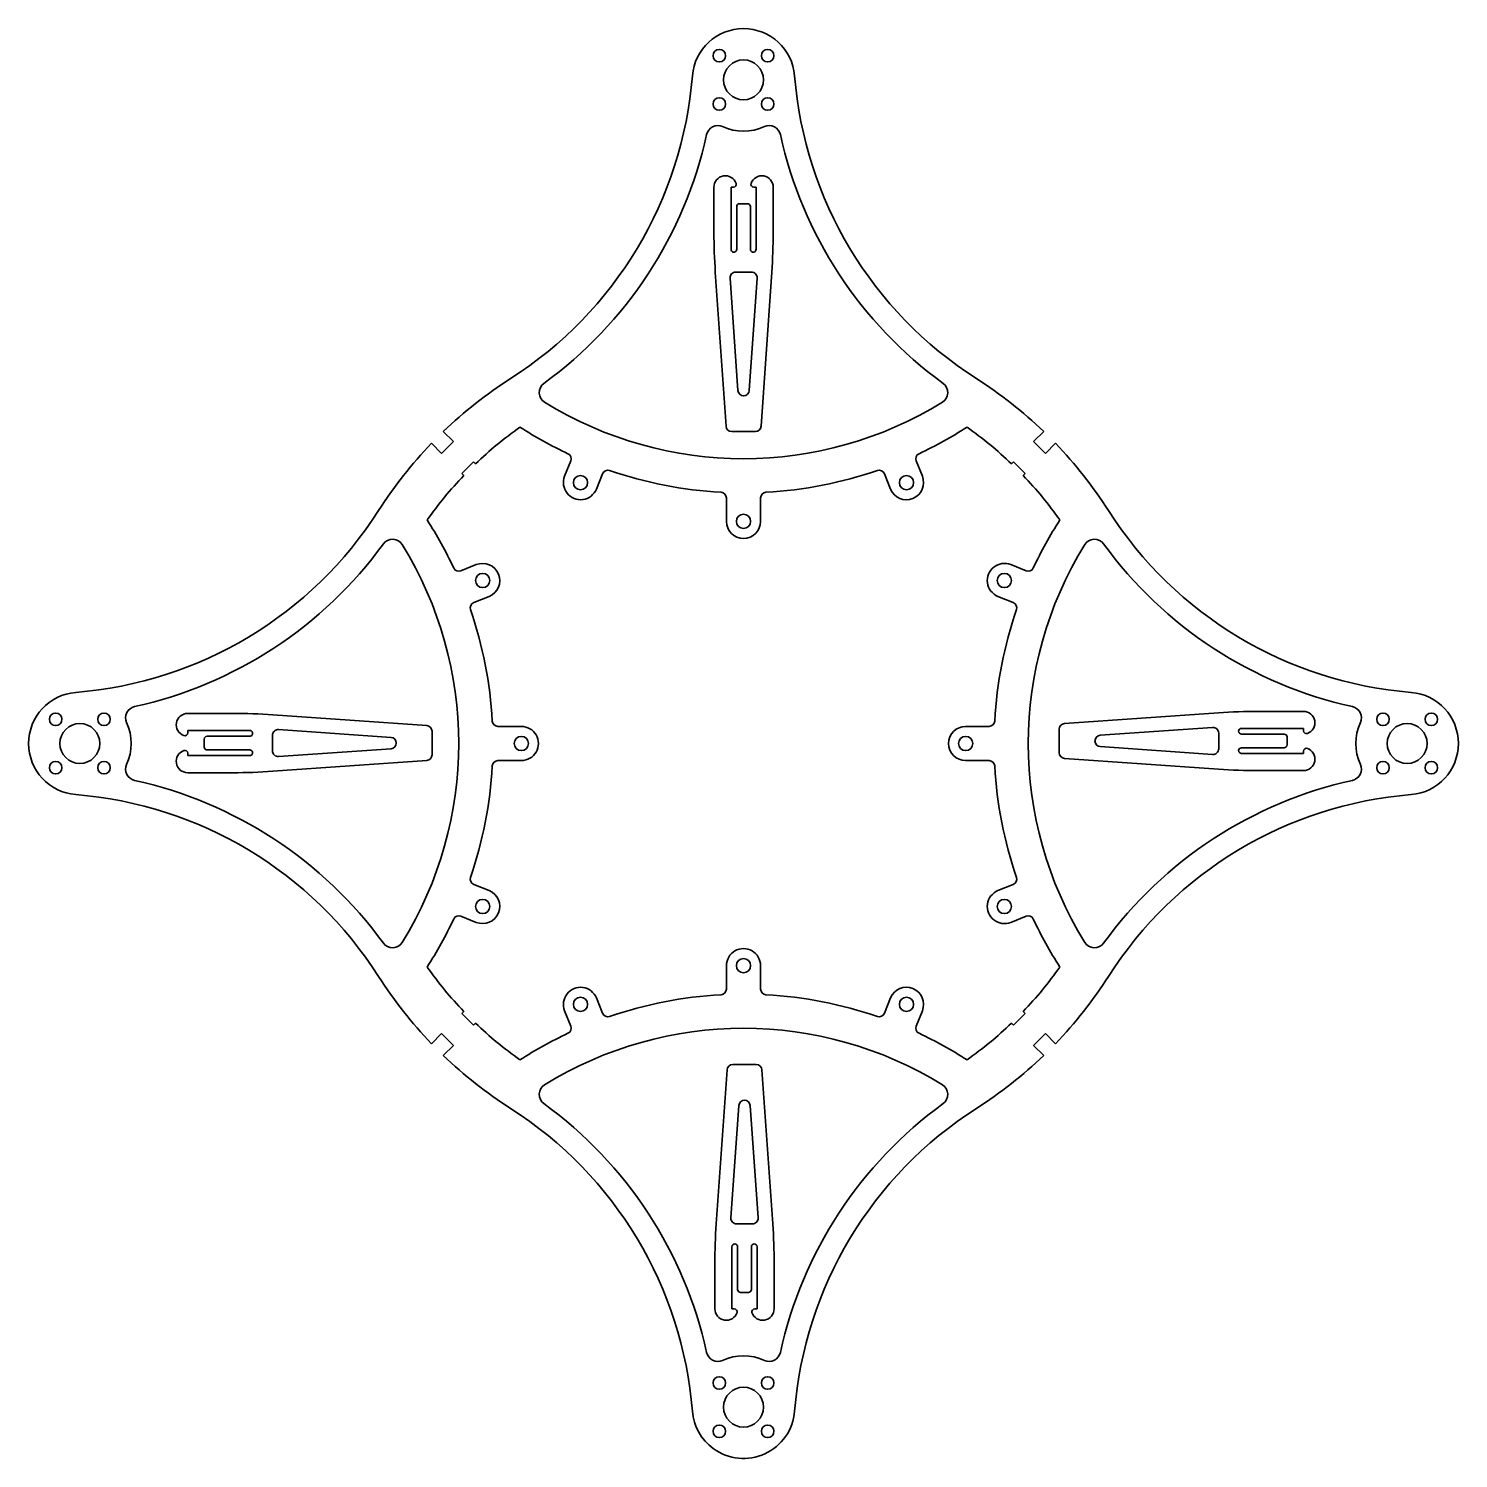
# Model space of a CAD drawing. Extents: x 469 to 720, y 295 to 546.
import ezdxf

# ---------------------------------------------------------------- set-up
doc = ezdxf.new("R2010")
doc.units = 0

msp = doc.modelspace()

# ---------------------------------------------------------------- linework, layer by layer
at = {"color": 7, "lineweight": 35, "ltscale": 0.198661}
for p, q in [((589.310852, 510.21286), (589.310852, 518.159302)), ((599.710876, 510.21286), (599.710876, 518.159302)), ((504.871216, 425.775269), (496.924774, 425.775269)), ((504.871216, 415.375244), (496.924774, 415.375244)), ((589.475403, 329.198425), (589.475403, 321.251984)), ((599.875427, 329.198425), (599.875427, 321.251984))]:
    msp.add_line(p, q, dxfattribs=at)
at = {"color": 7, "lineweight": 35, "ltscale": 0.2725}
for p, q in [((592.310852, 507.259308), (592.310852, 518.159302)), ((596.710876, 507.259308), (596.710876, 518.159302)), ((507.824768, 422.775269), (496.924774, 422.775269)), ((507.824768, 418.375244), (496.924774, 418.375244)), ((592.475403, 332.151978), (592.475403, 321.251984)), ((596.875427, 332.151978), (596.875427, 321.251984))]:
    msp.add_line(p, q, dxfattribs=at)
at = {"color": 7, "lineweight": 35, "ltscale": 0.010356}
for p, q in [((592.310852, 518.159302), (592.725098, 518.159302)), ((596.710876, 518.159302), (596.296631, 518.159302)), ((592.475403, 321.251984), (592.889648, 321.251984)), ((596.875427, 321.251984), (596.461182, 321.251984))]:
    msp.add_line(p, q, dxfattribs=at)
at = {"color": 7, "lineweight": 35, "ltscale": 0.187499}
for p, q in [((593.310852, 514.759277), (593.310852, 507.259308)), ((595.710876, 514.759277), (595.710876, 507.259308))]:
    msp.add_line(p, q, dxfattribs=at)
at = {"color": 7, "lineweight": 35, "ltscale": 0.0175}
for p, q in [((594.510864, 515.259277), (593.810852, 515.259277)), ((594.510864, 515.259277), (595.210876, 515.259277)), ((499.824768, 420.575256), (499.824768, 421.275269)), ((499.824768, 420.575256), (499.824768, 419.875244)), ((689.921326, 420.945099), (689.921326, 421.645111)), ((689.921326, 420.945099), (689.921326, 420.245087)), ((594.675415, 324.151978), (593.975403, 324.151978)), ((594.675415, 324.151978), (595.375427, 324.151978))]:
    msp.add_line(p, q, dxfattribs=at)
at = {"color": 7, "lineweight": 35}
for p, q in [((589.554443, 503.237213), (591.445801, 476.189545)), ((599.467285, 503.237213), (597.575928, 476.189545)), ((511.846863, 425.531647), (538.894531, 423.64032)), ((677.899231, 425.901489), (650.851563, 424.010162)), ((511.846863, 415.618866), (538.894531, 417.510193)), ((677.899231, 415.988708), (650.851563, 417.880035)), ((589.718994, 336.174072), (591.610352, 363.221741)), ((599.631836, 336.174072), (597.740479, 363.221741))]:
    msp.add_line(p, q, dxfattribs=at)
at = {"color": 7, "lineweight": 35, "ltscale": 0.49439}
for p, q in [((592.13385, 502.189545), (593.513306, 482.462097)), ((595.508423, 482.462097), (596.887878, 502.189545)), ((532.621948, 421.572815), (512.894531, 422.952301)), ((676.851563, 423.322144), (657.124146, 421.942657)), ((512.894531, 418.198212), (532.621948, 419.577698)), ((657.124146, 419.94754), (676.851563, 418.568054)), ((593.677856, 356.949188), (592.298401, 337.221741)), ((597.052429, 337.221741), (595.672974, 356.949188))]:
    msp.add_line(p, q, dxfattribs=at)
at = {"color": 7, "lineweight": 35, "ltscale": 0.068973}
for p, q in [((595.89032, 503.259308), (593.131409, 503.259308)), ((593.295959, 336.151978), (596.054871, 336.151978))]:
    msp.add_line(p, q, dxfattribs=at)
at = {"color": 7, "lineweight": 35, "ltscale": 0.0625}
for p, q in [((541.794983, 475.255646), (543.562744, 473.487885)), ((647.205017, 475.255646), (645.437256, 473.487885)), ((541.512146, 471.437256), (539.744385, 473.205017)), ((647.487854, 471.437256), (649.255615, 473.205017)), ((541.512146, 369.562744), (539.744385, 367.794983)), ((647.487854, 369.562744), (649.255615, 367.794983)), ((541.794983, 365.744354), (543.562744, 367.512115)), ((647.205017, 365.744354), (645.437256, 367.512115))]:
    msp.add_line(p, q, dxfattribs=at)
at = {"color": 7, "lineweight": 35, "ltscale": 0.051688}
for p, q in [((592.443359, 475.259308), (594.510864, 475.259308)), ((596.578369, 475.259308), (594.510864, 475.259308)), ((592.60791, 364.151978), (594.675415, 364.151978)), ((596.74292, 364.151978), (594.675415, 364.151978))]:
    msp.add_line(p, q, dxfattribs=at)
at = {"color": 7, "lineweight": 35, "ltscale": 0.0725}
for p, q in [((543.562744, 473.487885), (541.512146, 471.437256)), ((645.437256, 473.487885), (647.487854, 471.437256)), ((547.098267, 469.952332), (545.047668, 467.901733)), ((641.901733, 469.952332), (643.952332, 467.901733)), ((547.098267, 371.047668), (545.047668, 373.098267)), ((641.901733, 371.047668), (643.952332, 373.098267)), ((543.562744, 367.512115), (541.512146, 369.562744)), ((645.437256, 367.512115), (647.487854, 369.562744))]:
    msp.add_line(p, q, dxfattribs=at)
at = {"color": 7, "lineweight": 35, "ltscale": 0.012541}
for p, q in [((547.453003, 469.597626), (547.098267, 469.952332)), ((641.546997, 469.597626), (641.901733, 469.952332)), ((547.453003, 371.402374), (547.098267, 371.047668)), ((641.546997, 371.402374), (641.901733, 371.047668))]:
    msp.add_line(p, q, dxfattribs=at)
at = {"color": 7, "lineweight": 35, "ltscale": 0.072137}
for p, q in [((563.103455, 467.420074), (564.185974, 470.094788)), ((625.896545, 467.420074), (624.814026, 470.094788)), ((568.665222, 465.169128), (569.747742, 467.843842)), ((620.334778, 465.169128), (619.252258, 467.843842)), ((547.579956, 451.896515), (544.905212, 450.814026)), ((641.420044, 451.896515), (644.094788, 450.814026)), ((547.579956, 389.103485), (544.905212, 390.185974)), ((641.420044, 389.103485), (644.094788, 390.185974)), ((568.665222, 375.830872), (569.747742, 373.156158)), ((620.334778, 375.830872), (619.252258, 373.156158)), ((563.103455, 373.579926), (564.185974, 370.905212)), ((625.896545, 373.579926), (624.814026, 370.905212))]:
    msp.add_line(p, q, dxfattribs=at)
at = {"color": 7, "lineweight": 35, "ltscale": 0.01254}
for p, q in [((545.047668, 467.901733), (545.402344, 467.547028)), ((643.952332, 467.901733), (643.597656, 467.547028)), ((545.047668, 373.098267), (545.402344, 373.452972)), ((643.952332, 373.098267), (643.597656, 373.452972))]:
    msp.add_line(p, q, dxfattribs=at)
at = {"color": 7, "lineweight": 35, "ltscale": 0.102723}
for p, q in [((591.5, 459.5), (591.5, 463.608917)), ((597.5, 459.5), (597.5, 463.608917)), ((591.5, 381.5), (591.5, 377.391083)), ((597.5, 381.5), (597.5, 377.391083))]:
    msp.add_line(p, q, dxfattribs=at)
at = {"color": 7, "lineweight": 35, "ltscale": 0.072136}
for p, q in [((549.830872, 446.334747), (547.156189, 445.252258)), ((639.169128, 446.334747), (641.843811, 445.252258)), ((549.830872, 394.665253), (547.156189, 395.747742)), ((639.169128, 394.665253), (641.843811, 395.747742))]:
    msp.add_line(p, q, dxfattribs=at)
at = {"color": 7, "lineweight": 35, "ltscale": 0.198662}
for p, q in [((684.874878, 426.145111), (692.82135, 426.145111)), ((684.874878, 415.745087), (692.82135, 415.745087))]:
    msp.add_line(p, q, dxfattribs=at)
at = {"color": 7, "lineweight": 35, "ltscale": 0.010355}
for p, q in [((496.924774, 422.775269), (496.924774, 422.361053)), ((692.82135, 423.145111), (692.82135, 422.730896)), ((496.924774, 418.375244), (496.924774, 418.789459)), ((692.82135, 418.745087), (692.82135, 419.159302))]:
    msp.add_line(p, q, dxfattribs=at)
at = {"color": 7, "lineweight": 35, "ltscale": 0.1875}
for p, q in [((500.324768, 421.775269), (507.824768, 421.775269)), ((689.421326, 422.145111), (681.921326, 422.145111)), ((500.324768, 419.375244), (507.824768, 419.375244)), ((689.421326, 419.745087), (681.921326, 419.745087)), ((593.475403, 324.651978), (593.475403, 332.151978)), ((595.875427, 324.651978), (595.875427, 332.151978))]:
    msp.add_line(p, q, dxfattribs=at)
at = {"color": 7, "lineweight": 35, "ltscale": 0.068974}
for p, q in [((511.824768, 421.954742), (511.824768, 419.19577)), ((677.921326, 419.565613), (677.921326, 422.324585))]:
    msp.add_line(p, q, dxfattribs=at)
at = {"color": 7, "lineweight": 35, "ltscale": 0.051687}
for p, q in [((539.824768, 422.642731), (539.824768, 420.575256)), ((649.921326, 423.012573), (649.921326, 420.945099)), ((539.824768, 418.507782), (539.824768, 420.575256)), ((649.921326, 418.877625), (649.921326, 420.945099))]:
    msp.add_line(p, q, dxfattribs=at)
at = {"color": 7, "lineweight": 35, "ltscale": 0.102724}
for p, q in [((555.5, 423.5), (551.391052, 423.5)), ((633.5, 423.5), (637.608948, 423.5)), ((555.5, 417.5), (551.391052, 417.5)), ((633.5, 417.5), (637.608948, 417.5))]:
    msp.add_line(p, q, dxfattribs=at)
at = {"color": 7, "lineweight": 35, "ltscale": 0.272501}
for p, q in [((681.921326, 423.145111), (692.82135, 423.145111)), ((681.921326, 418.745087), (692.82135, 418.745087))]:
    msp.add_line(p, q, dxfattribs=at)
at = {"color": 7, "lineweight": 35}
for centre, radius in [((590.257385, 541.242615), 1.1), ((598.742615, 541.242615), 1.1), ((594.5, 537), 3.5), ((590.257385, 532.757385), 1.1), ((598.742615, 532.757385), 1.1), ((565.884338, 466.294586), 1.25), ((623.115662, 466.294586), 1.25), ((594.5, 459.5), 1.25), ((548.705383, 449.115631), 1.25), ((640.294617, 449.115631), 1.25), ((473.757355, 424.742645), 1.1), ((482.242645, 424.742645), 1.1), ((706.757385, 424.742645), 1.1), ((715.242615, 424.742645), 1.1), ((478, 420.5), 3.5), ((555.5, 420.5), 1.25), ((633.5, 420.5), 1.25), ((711, 420.5), 3.5), ((473.757355, 416.257355), 1.1), ((482.242645, 416.257355), 1.1), ((706.757385, 416.257355), 1.1), ((715.242615, 416.257355), 1.1), ((548.705383, 391.884369), 1.25), ((640.294617, 391.884369), 1.25), ((594.5, 381.5), 1.25), ((565.884338, 374.705414), 1.25), ((623.115662, 374.705414), 1.25), ((590.257385, 308.242645), 1.1), ((598.742615, 308.242645), 1.1), ((594.5, 304), 3.5), ((590.257385, 299.757355), 1.1), ((598.742615, 299.757355), 1.1)]:
    msp.add_circle(centre, radius, dxfattribs=at)
for centre, radius, start, end in [((594.5, 537), 9, 4.530216, 175.469786), ((516.168335, 543.206421), 69.577183, 302.552809, 355.469784), ((672.831665, 543.206421), 69.577183, 184.530214, 237.447186), ((516.168335, 543.206421), 73.577183, 306.048209, 347.595157), ((589.981079, 526.971069), 2, 65.744184, 167.595152), ((594.5, 537), 9, 245.744179, 294.255816), ((599.018921, 526.971069), 2, 12.404843, 114.255821), ((672.831665, 543.206421), 73.577183, 192.404848, 233.951796), ((591.310852, 518.159302), 2, 19.471222, 180.000005), ((597.710876, 518.159302), 2, 0, 160.528775), ((592.725098, 518.659302), 0.5, 269.999997, 19.471222), ((596.296631, 518.659302), 0.5, 160.528775, 269.999997), ((593.810852, 514.759277), 0.5, 90.000003, 180.000005), ((595.210876, 514.759277), 0.5, 0, 90.000003), ((689.310852, 510.21286), 100, 180.000005, 184), ((499.710876, 510.21286), 100, 356, 360), ((592.810852, 507.259308), 0.5, 179.999995, 0), ((596.210876, 507.259308), 0.5, 179.999995, 0), ((593.131409, 502.259308), 1, 90.000003, 184), ((595.89032, 502.259308), 1, 356, 90.000003), ((594.5, 420.5), 76, 122.552814, 133.906788), ((594.5, 420.5), 76, 46.093211, 57.447191), ((560.642883, 482.100586), 2, 126.048204, 238.337378), ((594.510864, 482.53186), 1, 184, 356), ((628.357117, 482.100586), 2, 301.662617, 53.951791), ((594.5, 537), 66.5, 238.337378, 301.662617), ((594.5, 420.5), 68, 125.242911, 133.778161), ((594.5, 537), 72.5, 237.232746, 244.84633), ((592.443359, 476.259308), 1, 184, 269.999997), ((596.578369, 476.259308), 1, 269.999997, 356), ((594.5, 537), 72.5, 295.153672, 302.767249), ((594.5, 420.5), 68, 46.22184, 54.75709), ((594.5, 420.5), 76, 136.093213, 147.447187), ((594.5, 420.5), 76, 32.552808, 43.906792), ((563.259033, 470.46994), 1, 337.966011, 64.846328), ((625.740967, 470.46994), 1, 115.15367, 202.033994), ((594.5, 420.5), 68, 136.221839, 144.757089), ((565.884338, 466.294586), 3, 157.966006, 337.966011), ((570.674683, 467.468689), 1, 71.085692, 157.966006), ((594.5, 537), 72.5, 251.085687, 266.880322), ((594.5, 537), 72.5, 273.11968, 288.914308), ((618.325317, 467.468689), 1, 22.033989, 108.914313), ((623.115662, 466.294586), 3, 202.033994, 22.033989), ((594.5, 420.5), 68, 35.242909, 43.778159), ((590.5, 463.608917), 1, 0, 86.88032), ((598.5, 463.608917), 1, 93.119678, 180.000005), ((471.793579, 498.831696), 69.577183, 274.530216, 327.447192), ((478, 420.5), 72.5, 25.153669, 32.767249), ((594.5, 459.5), 3, 180.000005, 360), ((711, 420.5), 72.5, 147.232746, 154.846331), ((717.206421, 498.831696), 69.577183, 212.552813, 265.469786), ((471.793579, 498.831696), 73.577183, 282.404844, 323.951792), ((532.899414, 454.357117), 2, 31.662616, 143.951797), ((478, 420.5), 66.5, 328.337384, 31.662616), ((711, 420.5), 66.5, 148.337379, 211.662621), ((656.100586, 454.357117), 2, 36.048208, 148.337379), ((717.206421, 498.831696), 73.577183, 216.048203, 257.595158), ((548.705383, 449.115631), 3, 292.03399, 112.033988), ((640.294617, 449.115631), 3, 67.96601, 247.966012), ((544.53009, 451.740997), 1, 205.153669, 292.03399), ((644.46991, 451.740997), 1, 247.966012, 334.846331), ((547.531311, 444.325287), 1, 112.033988, 198.914305), ((641.468689, 444.325287), 1, 341.08569, 67.96601), ((478, 420.5), 72.5, 3.119679, 18.91431), ((711, 420.5), 72.5, 161.085695, 176.880316), ((478, 420.5), 9, 94.530214, 265.469786), ((711, 420.5), 9, 274.530216, 85.469784), ((488.028931, 425.018921), 2, 102.404842, 204.255814), ((700.971069, 425.018921), 2, 335.744181, 77.595156), ((478, 420.5), 9, 335.744181, 24.255819), ((496.924774, 423.775269), 2, 90.000003, 250.528781), ((504.871216, 325.775269), 100, 85.999998, 90.000003), ((551.391052, 424.5), 1, 183.119684, 269.999997), ((637.608948, 424.5), 1, 269.999997, 356.880321), ((684.874878, 326.145081), 100, 90.000003, 94), ((692.82135, 424.145111), 2, 289.471221, 90.000003), ((711, 420.5), 9, 155.744186, 204.255814), ((496.424774, 422.361053), 0.5, 250.528781, 0), ((500.324768, 421.275269), 0.5, 90.000003, 180.000005), ((507.824768, 422.275269), 0.5, 269.999997, 90.000003), ((512.824768, 421.954742), 1, 85.999998, 179.999995), ((538.824768, 422.642731), 1, 0, 85.999998), ((555.5, 420.5), 3, 269.999997, 90.000003), ((633.5, 420.5), 3, 90.000003, 269.999997), ((650.921326, 423.012573), 1, 94, 180.000005), ((657.193909, 420.945099), 1, 94, 266), ((676.921326, 422.324585), 1, 360, 94), ((681.921326, 422.645111), 0.5, 90.000003, 269.999997), ((689.421326, 421.645111), 0.5, 0, 90.000003), ((693.32135, 422.730896), 0.5, 180.000005, 289.471221), ((496.924774, 417.375244), 2, 109.471219, 269.999997), ((496.424774, 418.789459), 0.5, 360, 109.471219), ((500.324768, 419.875244), 0.5, 180.000005, 269.999997), ((507.824768, 418.875244), 0.5, 269.999997, 90.000003), ((512.824768, 419.19577), 1, 180.000005, 274.000002), ((532.552185, 420.575256), 1, 274.000002, 85.999998), ((676.921326, 419.565613), 1, 266, 0), ((681.921326, 419.245087), 0.5, 90.000003, 269.999997), ((689.421326, 420.245087), 0.5, 269.999997, 360), ((693.32135, 419.159302), 0.5, 70.528779, 179.999995), ((692.82135, 417.745087), 2, 269.999997, 70.528779), ((488.028931, 415.981079), 2, 155.744186, 257.595158), ((538.824768, 418.507782), 1, 274.000002, 360), ((551.391052, 416.5), 1, 90.000003, 176.880316), ((637.608948, 416.5), 1, 3.119679, 90.000003), ((650.921326, 418.877625), 1, 180.000005, 266), ((700.971069, 415.981079), 2, 282.404844, 24.255819), ((504.871216, 515.375244), 100, 269.999997, 274.000002), ((478, 420.5), 72.5, 341.08569, 356.880321), ((711, 420.5), 72.5, 183.119684, 198.914305), ((684.874878, 515.745117), 100, 266, 269.999997), ((471.793579, 342.168304), 73.577183, 36.048208, 77.595156), ((717.206421, 342.168304), 73.577183, 102.404842, 143.951797), ((471.793579, 342.168304), 69.577183, 32.552808, 85.469784), ((717.206421, 342.168304), 69.577183, 94.530214, 147.447187), ((547.531311, 396.674713), 1, 161.085695, 247.966012), ((641.468689, 396.674713), 1, 292.03399, 18.91431), ((548.705383, 391.884369), 3, 247.966012, 67.96601), ((640.294617, 391.884369), 3, 112.033988, 292.03399), ((478, 420.5), 72.5, 327.232751, 334.846331), ((544.53009, 389.259003), 1, 67.96601, 154.846331), ((644.46991, 389.259003), 1, 25.153669, 112.033988), ((711, 420.5), 72.5, 205.153669, 212.767254), ((532.899414, 386.642883), 2, 216.048203, 328.337384), ((594.5, 381.5), 3, 0, 180.000005), ((656.100586, 386.642883), 2, 211.662621, 323.951792), ((594.5, 420.5), 76, 212.552813, 223.906787), ((594.5, 420.5), 68, 215.242911, 223.778161), ((594.5, 420.5), 68, 316.221841, 324.757091), ((594.5, 420.5), 76, 316.093208, 327.447192), ((565.884338, 374.705414), 3, 22.033989, 202.033994), ((590.5, 377.391083), 1, 273.11968, 360), ((598.5, 377.391083), 1, 180.000005, 266.880322), ((623.115662, 374.705414), 3, 337.966011, 157.966006), ((594.5, 304), 72.5, 93.119678, 108.914313), ((594.5, 304), 72.5, 71.085692, 86.88032), ((570.674683, 373.531311), 1, 202.033994, 288.914308), ((618.325317, 373.531311), 1, 251.085687, 337.966011), ((594.5, 420.5), 68, 226.221839, 234.757089), ((594.5, 304), 72.5, 115.15367, 122.767254), ((594.5, 304), 66.5, 58.337383, 121.662622), ((563.259033, 370.53006), 1, 295.153672, 22.033989), ((625.740967, 370.53006), 1, 157.966006, 244.84633), ((594.5, 304), 72.5, 57.232751, 64.846328), ((594.5, 420.5), 68, 305.24291, 313.77816), ((594.5, 420.5), 76, 226.093212, 237.447186), ((592.60791, 363.151978), 1, 90.000003, 176), ((596.74292, 363.151978), 1, 4, 90.000003), ((594.5, 420.5), 76, 302.552809, 313.906789), ((560.642883, 358.899414), 2, 121.662622, 233.951796), ((628.357117, 358.899414), 2, 306.048209, 58.337383), ((516.168335, 297.793579), 69.577183, 4.530216, 57.447191), ((516.168335, 297.793579), 73.577183, 12.404843, 53.951791), ((594.675415, 356.879425), 1, 4, 176), ((672.831665, 297.793579), 73.577183, 126.048204, 167.595152), ((672.831665, 297.793579), 69.577183, 122.552814, 175.469786), ((593.295959, 337.151978), 1, 176, 269.999997), ((596.054871, 337.151978), 1, 269.999997, 4), ((689.475403, 329.198425), 100, 176, 180.000005), ((499.875427, 329.198425), 100, 0, 4), ((592.975403, 332.151978), 0.5, 0, 179.999995), ((596.375427, 332.151978), 0.5, 0, 179.999995), ((593.975403, 324.651978), 0.5, 180.000005, 269.999997), ((595.375427, 324.651978), 0.5, 269.999997, 360), ((591.475403, 321.251984), 2, 180.000005, 340.528778), ((592.889648, 320.751984), 0.5, 340.528778, 90.000003), ((596.461182, 320.751984), 0.5, 90.000003, 199.471225), ((597.875427, 321.251984), 2, 199.471225, 360), ((589.981079, 314.028931), 2, 192.404848, 294.255816), ((594.5, 304), 9, 65.744184, 114.255821), ((599.018921, 314.028931), 2, 245.744179, 347.595157), ((594.5, 304), 9, 184.530214, 233.813389), ((594.5, 304), 9, 233.813389, 355.469784)]:
    msp.add_arc(centre, radius, start, end, dxfattribs=at)

doc.saveas('drawing.dxf')
